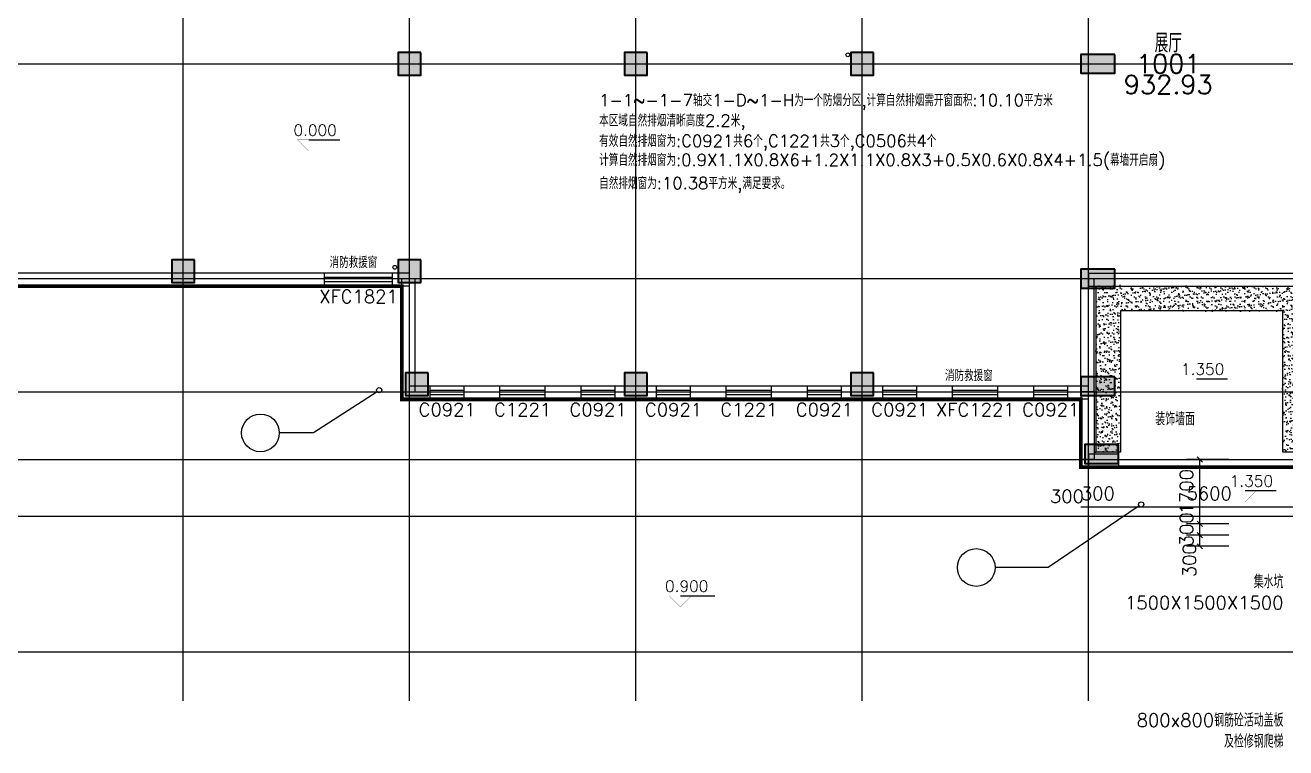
# Model space of a CAD drawing. Header units: inches. Extents: x 0 to 508000, y 0 to 738838.
# Drawn here: x 130344 to 163759, y 231784 to 250953 of the extents above; entities that cross this region are included whole.
import ezdxf
from ezdxf.enums import TextEntityAlignment as Align
from ezdxf.lldxf.tags import DXFTag

# ---------------------------------------------------------------- set-up
doc = ezdxf.new("R2010")
doc.units = ezdxf.units.IN
doc.header["$LTSCALE"] = 1000
doc.header["$MEASUREMENT"] = 0
doc.layers.get('0').update_dxf_attribs({"true_color": 0xffffff})
for name, color, linetype, true_color in [('COLUMN', 7, 'Continuous', 0xc0c0c0), ('DIM_ELEV', 3, 'Continuous', 0x00ff00), ('DIM_IDEN', 3, 'Continuous', 0x00ff00), ('DIM_LEAD', 3, 'Continuous', 0x00ff00), ('DOTE', 1, 'DOTE', 0xff0000), ('PUB_DIM', 3, 'Continuous', 0x00ff00), ('PUB_TEXT', 7, 'Continuous', 0xffffff), ('SPACE', 7, 'Continuous', 0xffffff), ('WALL', 7, 'Continuous', 0xc0c0c0), ('WINDOW', 4, 'Continuous', 0x00ffff), ('WINDOW_TEXT', 7, 'Continuous', 0xffffff), ('柱填充', 7, 'Continuous', 0xc0c0c0), ('砼柱', 2, 'Continuous', 0xffff00)]:
    doc.layers.add(name, color=color, linetype=linetype, true_color=true_color)
doc.styles.add('TXTSTY_ANONYMOUS', font='txt.shx', dxfattribs={"height": 0.2, "bigfont": 'gbcbig.shx'})
tags = doc.linetypes.add('DOTE', pattern=[2.42, 2, -0.2, 0.02, -0.2]).pattern_tags.tags
tags[10:11] = [DXFTag(74, 4), DXFTag(75, 0), DXFTag(340, '0'), DXFTag(46, 0.0), DXFTag(50, 0.0), DXFTag(44, 0.0), DXFTag(45, 0.0)]
tags[8:9] = [DXFTag(74, 4), DXFTag(75, 0), DXFTag(340, '0'), DXFTag(46, 0.0), DXFTag(50, 0.0), DXFTag(44, 0.0), DXFTag(45, 0.0)]
tags[6:7] = [DXFTag(74, 4), DXFTag(75, 0), DXFTag(340, '0'), DXFTag(46, 0.0), DXFTag(50, 0.0), DXFTag(44, 0.0), DXFTag(45, 0.0)]
tags[4:5] = [DXFTag(74, 4), DXFTag(75, 0), DXFTag(340, '0'), DXFTag(46, 0.0), DXFTag(50, 0.0), DXFTag(44, 0.0), DXFTag(45, 0.0)]

# ---------------------------------------------------------------- blocks, each defined once
blk = doc.blocks.new('DAnoyomous1125')
at = {"layer": 'WALL', "lineweight": -3}
for p, q in [((158328, 241229), (158328, 244229)), ((158328, 244229), (158678, 244229)), ((158678, 241229), (158678, 244229)), ((158328, 241229), (158678, 241229))]:
    blk.add_line(p, q, dxfattribs=at)
blk = doc.blocks.new('DAnoyomous1130')
at = {"layer": 'WALL', "lineweight": -3}
for p, q in [((158528, 244379), (164528, 244379)), ((158528, 244379), (158528, 244029)), ((164528, 244379), (164528, 244029)), ((158528, 244029), (164528, 244029))]:
    blk.add_line(p, q, dxfattribs=at)
blk = doc.blocks.new('DAnoyomous1140')
at = {"layer": 'WALL', "lineweight": -3}
for p, q in [((158328, 241229), (158328, 239429)), ((158678, 241229), (158328, 241229)), ((158678, 241229), (158678, 239429)), ((158678, 239429), (158328, 239429))]:
    blk.add_line(p, q, dxfattribs=at)
blk = doc.blocks.new('DAnoyomous1145')
at = {"layer": 'WALL', "lineweight": -3}
for p, q in [((158528, 241379), (152528, 241379)), ((152528, 241029), (152528, 241379)), ((158528, 241029), (158528, 241379)), ((158528, 241029), (152528, 241029))]:
    blk.add_line(p, q, dxfattribs=at)
blk = doc.blocks.new('DAnoyomous1153')
at = {"layer": 'WINDOW', "lineweight": -3}
for p, q in [((157978, 241379), (157078, 241379)), ((157078, 241029), (157078, 241379)), ((157978, 241262), (157078, 241262)), ((157978, 241029), (157978, 241379)), ((157978, 241145), (157078, 241145)), ((157978, 241029), (157078, 241029))]:
    blk.add_line(p, q, dxfattribs=at)
at = {"layer": 'WINDOW_TEXT', "style": 'TXTSTY_ANONYMOUS'}
blk.add_text('C0921', height=350, dxfattribs=at).set_placement((157528, 240754), align=Align.MIDDLE_CENTER)
blk = doc.blocks.new('DAnoyomous1161')
at = {"layer": 'WINDOW', "lineweight": -3}
for p, q in [((156128, 241379), (154928, 241379)), ((154928, 241029), (154928, 241379)), ((156128, 241262), (154928, 241262)), ((156128, 241029), (156128, 241379)), ((156128, 241145), (154928, 241145)), ((156128, 241029), (154928, 241029))]:
    blk.add_line(p, q, dxfattribs=at)
at = {"layer": 'WINDOW_TEXT', "style": 'TXTSTY_ANONYMOUS'}
blk.add_text('XFC1221', height=350, dxfattribs=at).set_placement((155528, 240754), align=Align.MIDDLE_CENTER)
blk = doc.blocks.new('DAnoyomous1169')
at = {"layer": 'WINDOW', "lineweight": -3}
for p, q in [((153978, 241379), (153078, 241379)), ((153078, 241029), (153078, 241379)), ((153978, 241262), (153078, 241262)), ((153978, 241029), (153978, 241379)), ((153978, 241145), (153078, 241145)), ((153978, 241029), (153078, 241029))]:
    blk.add_line(p, q, dxfattribs=at)
at = {"layer": 'WINDOW_TEXT', "style": 'TXTSTY_ANONYMOUS'}
blk.add_text('C0921', height=350, dxfattribs=at).set_placement((153528, 240754), align=Align.MIDDLE_CENTER)
blk = doc.blocks.new('DAnoyomous1174')
at = {"layer": 'WALL', "lineweight": -3}
for p, q in [((140328, 241229), (140328, 244229)), ((140328, 244229), (140678, 244229)), ((140678, 241229), (140678, 244229)), ((140328, 241229), (140678, 241229))]:
    blk.add_line(p, q, dxfattribs=at)
blk = doc.blocks.new('DAnoyomous1179')
at = {"layer": 'WALL', "lineweight": -3}
for p, q in [((140528, 244379), (134528, 244379)), ((134528, 244029), (134528, 244379)), ((140528, 244029), (140528, 244379)), ((140528, 244029), (134528, 244029))]:
    blk.add_line(p, q, dxfattribs=at)
blk = doc.blocks.new('DAnoyomous1187')
at = {"layer": 'WINDOW', "lineweight": -3}
for p, q in [((140078, 244379), (138278, 244379)), ((138278, 244029), (138278, 244379)), ((140078, 244262), (138278, 244262)), ((140078, 244029), (140078, 244379)), ((140078, 244145), (138278, 244145)), ((140078, 244029), (138278, 244029))]:
    blk.add_line(p, q, dxfattribs=at)
at = {"layer": 'WINDOW_TEXT', "style": 'TXTSTY_ANONYMOUS'}
blk.add_text('XFC1821', height=350, dxfattribs=at).set_placement((139178, 243754), align=Align.MIDDLE_CENTER)
blk = doc.blocks.new('DAnoyomous1565')
at = {"layer": 'WINDOW', "lineweight": -3}
for p, q in [((145978, 241379), (145078, 241379)), ((145078, 241029), (145078, 241379)), ((145978, 241262), (145078, 241262)), ((145978, 241029), (145978, 241379)), ((145978, 241145), (145078, 241145)), ((145978, 241029), (145078, 241029))]:
    blk.add_line(p, q, dxfattribs=at)
at = {"layer": 'WINDOW_TEXT', "style": 'TXTSTY_ANONYMOUS'}
blk.add_text('C0921', height=350, dxfattribs=at).set_placement((145528, 240754), align=Align.MIDDLE_CENTER)
blk = doc.blocks.new('DAnoyomous1573')
at = {"layer": 'WINDOW', "lineweight": -3}
for p, q in [((144128, 241379), (142928, 241379)), ((142928, 241029), (142928, 241379)), ((144128, 241262), (142928, 241262)), ((144128, 241029), (144128, 241379)), ((144128, 241145), (142928, 241145)), ((144128, 241029), (142928, 241029))]:
    blk.add_line(p, q, dxfattribs=at)
at = {"layer": 'WINDOW_TEXT', "style": 'TXTSTY_ANONYMOUS'}
blk.add_text('C1221', height=350, dxfattribs=at).set_placement((143528, 240754), align=Align.MIDDLE_CENTER)
blk = doc.blocks.new('DAnoyomous1581')
at = {"layer": 'WINDOW', "lineweight": -3}
for p, q in [((141978, 241379), (141078, 241379)), ((141078, 241029), (141078, 241379)), ((141978, 241262), (141078, 241262)), ((141978, 241029), (141978, 241379)), ((141978, 241145), (141078, 241145)), ((141978, 241029), (141078, 241029))]:
    blk.add_line(p, q, dxfattribs=at)
at = {"layer": 'WINDOW_TEXT', "style": 'TXTSTY_ANONYMOUS'}
blk.add_text('C0921', height=350, dxfattribs=at).set_placement((141528, 240754), align=Align.MIDDLE_CENTER)
blk = doc.blocks.new('DAnoyomous1589')
at = {"layer": 'WINDOW', "lineweight": -3}
for p, q in [((151978, 241379), (151078, 241379)), ((151078, 241029), (151078, 241379)), ((151978, 241262), (151078, 241262)), ((151978, 241029), (151978, 241379)), ((151978, 241145), (151078, 241145)), ((151978, 241029), (151078, 241029))]:
    blk.add_line(p, q, dxfattribs=at)
at = {"layer": 'WINDOW_TEXT', "style": 'TXTSTY_ANONYMOUS'}
blk.add_text('C0921', height=350, dxfattribs=at).set_placement((151528, 240754), align=Align.MIDDLE_CENTER)
blk = doc.blocks.new('DAnoyomous1597')
at = {"layer": 'WINDOW', "lineweight": -3}
for p, q in [((150128, 241379), (148928, 241379)), ((148928, 241029), (148928, 241379)), ((150128, 241262), (148928, 241262)), ((150128, 241029), (150128, 241379)), ((150128, 241145), (148928, 241145)), ((150128, 241029), (148928, 241029))]:
    blk.add_line(p, q, dxfattribs=at)
at = {"layer": 'WINDOW_TEXT', "style": 'TXTSTY_ANONYMOUS'}
blk.add_text('C1221', height=350, dxfattribs=at).set_placement((149528, 240754), align=Align.MIDDLE_CENTER)
blk = doc.blocks.new('DAnoyomous1605')
at = {"layer": 'WINDOW', "lineweight": -3}
for p, q in [((147978, 241379), (147078, 241379)), ((147078, 241029), (147078, 241379)), ((147978, 241262), (147078, 241262)), ((147978, 241029), (147978, 241379)), ((147978, 241145), (147078, 241145)), ((147978, 241029), (147078, 241029))]:
    blk.add_line(p, q, dxfattribs=at)
at = {"layer": 'WINDOW_TEXT', "style": 'TXTSTY_ANONYMOUS'}
blk.add_text('C0921', height=350, dxfattribs=at).set_placement((147528, 240754), align=Align.MIDDLE_CENTER)
blk = doc.blocks.new('DAnoyomous1610')
at = {"layer": 'WALL', "lineweight": -3}
for p, q in [((158528, 239579), (159328, 239579)), ((158528, 239579), (158528, 239229)), ((159328, 239579), (159328, 239229)), ((158528, 239229), (159328, 239229))]:
    blk.add_line(p, q, dxfattribs=at)
blk = doc.blocks.new('DAnoyomous1624')
at = {"layer": 'DIM_LEAD', "color": 7, "true_color": 0xffffff, "style": 'TXTSTY_ANONYMOUS'}
blk.add_text('装饰墙面', height=350, dxfattribs=at).set_placement((161350, 240334), align=Align.RIGHT)
blk = doc.blocks.new('DAnoyomous2597')
at = {"layer": 'DIM_ELEV', "lineweight": -3}
blk.add_line((137862, 247912), (138683, 247912), dxfattribs=at)
at = {"layer": 'DIM_ELEV', "lineweight": -3, "const_width": 1}
blk.add_lwpolyline([(137562, 247912), (138162, 247912), (137862, 247612)], close=True, dxfattribs=at)
at = {"layer": 'DIM_ELEV', "color": 7, "true_color": 0xffffff, "style": 'TXTSTY_ANONYMOUS'}
blk.add_text('0.000', height=297.5, dxfattribs=at).set_placement((138603, 248017), align=Align.RIGHT)
blk = doc.blocks.new('DAnoyomous3109')
at = {"layer": 'DIM_ELEV', "lineweight": -3}
blk.add_line((147710, 235819), (148621, 235819), dxfattribs=at)
at = {"layer": 'DIM_ELEV', "lineweight": -3, "const_width": 1}
blk.add_lwpolyline([(147410, 235819), (148010, 235819), (147710, 235519)], close=True, dxfattribs=at)
at = {"layer": 'DIM_ELEV', "color": 7, "true_color": 0xffffff, "style": 'TXTSTY_ANONYMOUS'}
blk.add_text('0.900', height=297.5, dxfattribs=at).set_placement((148452, 235924), align=Align.RIGHT)
blk = doc.blocks.new('DAnoyomous3113')
at = {"layer": 'DIM_ELEV', "lineweight": -3}
blk.add_line((161388, 241574), (162210, 241574), dxfattribs=at)
at = {"layer": 'DIM_ELEV', "lineweight": -3, "const_width": 1}
blk.add_lwpolyline([(161088, 241574), (161688, 241574), (161388, 241274)], close=True, dxfattribs=at)
at = {"layer": 'DIM_ELEV', "color": 7, "true_color": 0xffffff, "style": 'TXTSTY_ANONYMOUS'}
blk.add_text('1.350', height=297.5, dxfattribs=at).set_placement((162129, 241679), align=Align.RIGHT)
blk = doc.blocks.new('bvfdbgfhgfj')
at = {"layer": '柱填充', "true_color": 0x333333}
for points in [[(815100088, 579341977), (815099488, 579341977), (815099488, 579341377), (815100088, 579341377)], [(815106088, 579341977), (815105488, 579341977), (815105488, 579341377), (815106088, 579341377)], [(815112088, 579341977), (815111488, 579341977), (815111488, 579341377), (815112088, 579341377)], [(815118488, 579341927), (815117588, 579341927), (815117588, 579341427), (815118488, 579341427)], [(815094088, 579336477), (815093488, 579336477), (815093488, 579335877), (815094088, 579335877)], [(815100088, 579336477), (815099488, 579336477), (815099488, 579335877), (815100088, 579335877)], [(815118488, 579336227), (815117588, 579336227), (815117588, 579335727), (815118488, 579335727)], [(815100288, 579333477), (815099688, 579333477), (815099688, 579332877), (815100288, 579332877)], [(815106088, 579333477), (815105488, 579333477), (815105488, 579332877), (815106088, 579332877)], [(815112088, 579333477), (815111488, 579333477), (815111488, 579332877), (815112088, 579332877)], [(815118488, 579333377), (815117588, 579333377), (815117588, 579332877), (815118488, 579332877)], [(815118588, 579331577), (815117688, 579331577), (815117688, 579331077), (815118588, 579331077)]]:
    blk.add_hatch(color=250, dxfattribs=at).paths.add_polyline_path(points, flags=0)
at = {"layer": '砼柱', "color": 3, "lineweight": 35, "true_color": 0x00ff00}
for points in [[(815100088, 579341977), (815099488, 579341977), (815099488, 579341377), (815100088, 579341377)], [(815106088, 579341977), (815105488, 579341977), (815105488, 579341377), (815106088, 579341377)], [(815112088, 579341977), (815111488, 579341977), (815111488, 579341377), (815112088, 579341377)], [(815118488, 579341927), (815117588, 579341927), (815117588, 579341427), (815118488, 579341427)], [(815094088, 579336477), (815093488, 579336477), (815093488, 579335877), (815094088, 579335877)], [(815100088, 579336477), (815099488, 579336477), (815099488, 579335877), (815100088, 579335877)], [(815118488, 579336227), (815117588, 579336227), (815117588, 579335727), (815118488, 579335727)], [(815100288, 579333477), (815099688, 579333477), (815099688, 579332877), (815100288, 579332877)], [(815106088, 579333477), (815105488, 579333477), (815105488, 579332877), (815106088, 579332877)], [(815112088, 579333477), (815111488, 579333477), (815111488, 579332877), (815112088, 579332877)], [(815118488, 579333377), (815117588, 579333377), (815117588, 579332877), (815118488, 579332877)], [(815118588, 579331577), (815117688, 579331577), (815117688, 579331077), (815118588, 579331077)]]:
    blk.add_lwpolyline(points, close=True, dxfattribs=at)
blk = doc.blocks.new('DAnoyomous4815')
at = {"layer": 'COLUMN', "lineweight": -3}
for p, q in [((134828, 244729), (134228, 244729)), ((134228, 244729), (134228, 244129)), ((134828, 244129), (134828, 244729)), ((134228, 244129), (134828, 244129))]:
    blk.add_line(p, q, dxfattribs=at)
blk = doc.blocks.new('DAnoyomous4830')
at = {"layer": 'COLUMN', "lineweight": -3}
for p, q in [((140828, 250229), (140228, 250229)), ((140228, 250229), (140228, 249629)), ((140828, 249629), (140828, 250229)), ((140228, 249629), (140828, 249629))]:
    blk.add_line(p, q, dxfattribs=at)
blk = doc.blocks.new('DAnoyomous4835')
at = {"layer": 'COLUMN', "lineweight": -3}
for p, q in [((140828, 244729), (140228, 244729)), ((140228, 244729), (140228, 244129)), ((140828, 244129), (140828, 244729)), ((140228, 244129), (140828, 244129))]:
    blk.add_line(p, q, dxfattribs=at)
blk = doc.blocks.new('DAnoyomous4840')
at = {"layer": 'COLUMN', "lineweight": -3}
for p, q in [((141028, 241729), (140428, 241729)), ((140428, 241729), (140428, 241129)), ((141028, 241129), (141028, 241729)), ((140428, 241129), (141028, 241129))]:
    blk.add_line(p, q, dxfattribs=at)
blk = doc.blocks.new('DAnoyomous4845')
at = {"layer": 'COLUMN', "lineweight": -3}
for p, q in [((146828, 241729), (146228, 241729)), ((146228, 241729), (146228, 241129)), ((146828, 241129), (146828, 241729)), ((146228, 241129), (146828, 241129))]:
    blk.add_line(p, q, dxfattribs=at)
blk = doc.blocks.new('DAnoyomous4850')
at = {"layer": 'COLUMN', "lineweight": -3}
for p, q in [((146828, 250229), (146228, 250229)), ((146228, 250229), (146228, 249629)), ((146828, 249629), (146828, 250229)), ((146228, 249629), (146828, 249629))]:
    blk.add_line(p, q, dxfattribs=at)
blk = doc.blocks.new('DAnoyomous4865')
at = {"layer": 'COLUMN', "lineweight": -3}
for p, q in [((152828, 250229), (152228, 250229)), ((152228, 250229), (152228, 249629)), ((152828, 249629), (152828, 250229)), ((152228, 249629), (152828, 249629))]:
    blk.add_line(p, q, dxfattribs=at)
blk = doc.blocks.new('DAnoyomous4870')
at = {"layer": 'COLUMN', "lineweight": -3}
for p, q in [((152828, 241729), (152228, 241729)), ((152228, 241729), (152228, 241129)), ((152828, 241129), (152828, 241729)), ((152228, 241129), (152828, 241129))]:
    blk.add_line(p, q, dxfattribs=at)
blk = doc.blocks.new('DAnoyomous4875')
at = {"layer": 'WALL', "lineweight": -3}
for p, q in [((134528, 244379), (128528, 244379)), ((128528, 244029), (128528, 244379)), ((134528, 244029), (134528, 244379)), ((134528, 244029), (128528, 244029))]:
    blk.add_line(p, q, dxfattribs=at)
blk = doc.blocks.new('DAnoyomous4885')
at = {"layer": 'WALL', "lineweight": -3}
for p, q in [((146528, 241379), (140528, 241379)), ((140528, 241029), (140528, 241379)), ((146528, 241029), (146528, 241379)), ((146528, 241029), (140528, 241029))]:
    blk.add_line(p, q, dxfattribs=at)
blk = doc.blocks.new('DAnoyomous4900')
at = {"layer": 'WALL', "lineweight": -3}
for p, q in [((152528, 241379), (146528, 241379)), ((146528, 241029), (146528, 241379)), ((152528, 241029), (152528, 241379)), ((152528, 241029), (146528, 241029))]:
    blk.add_line(p, q, dxfattribs=at)
blk = doc.blocks.new('DAnoyomous4915')
at = {"layer": 'COLUMN', "lineweight": -3}
for p, q in [((159228, 250179), (158328, 250179)), ((158328, 250179), (158328, 249679)), ((159228, 249679), (159228, 250179)), ((158328, 249679), (159228, 249679))]:
    blk.add_line(p, q, dxfattribs=at)
blk = doc.blocks.new('DAnoyomous4920')
at = {"layer": 'COLUMN', "lineweight": -3}
for p, q in [((159228, 244479), (158328, 244479)), ((158328, 244479), (158328, 243979)), ((159228, 243979), (159228, 244479)), ((158328, 243979), (159228, 243979))]:
    blk.add_line(p, q, dxfattribs=at)
blk = doc.blocks.new('DAnoyomous4925')
at = {"layer": 'COLUMN', "lineweight": -3}
for p, q in [((159228, 241629), (158328, 241629)), ((158328, 241629), (158328, 241129)), ((159228, 241129), (159228, 241629)), ((158328, 241129), (159228, 241129))]:
    blk.add_line(p, q, dxfattribs=at)
blk = doc.blocks.new('DAnoyomous4930')
at = {"layer": 'WALL', "lineweight": -3}
for p, q in [((159328, 239829), (158428, 239829)), ((158428, 239829), (158428, 239329)), ((159328, 239329), (159328, 239829)), ((158428, 239329), (159328, 239329))]:
    blk.add_line(p, q, dxfattribs=at)
blk = doc.blocks.new('DAnoyomous17859')
at = {"layer": 'DIM_LEAD', "color": 7, "true_color": 0xffffff, "style": 'TXTSTY_ANONYMOUS'}
blk.add_text('800x800钢筋砼活动盖板', height=350, dxfattribs=at).set_placement((163698, 232344), align=Align.RIGHT)
blk.add_text('及检修钢爬梯', height=350, dxfattribs=at).set_placement((163698, 232134), align=Align.TOP_RIGHT)
blk = doc.blocks.new('DAnoyomous17867')
at = {"layer": 'DIM_LEAD', "color": 7, "true_color": 0xffffff, "style": 'TXTSTY_ANONYMOUS'}
blk.add_text('集水坑', height=350, dxfattribs=at).set_placement((163698, 236018), align=Align.RIGHT)
blk.add_text('1500X1500X1500', height=350, dxfattribs=at).set_placement((163698, 235808), align=Align.TOP_RIGHT)
blk = doc.blocks.new('DAnoyomous18363')
at = {"layer": 'DIM_IDEN', "lineweight": -3}
for p, q in [((139670, 241231), (137987, 240137)), ((137987, 240137), (137080, 240137))]:
    blk.add_line(p, q, dxfattribs=at)
for centre, radius in [((139727, 241269), 68.5), ((136580, 240137), 500)]:
    blk.add_circle(centre, radius, dxfattribs=at)
blk = doc.blocks.new('DAnoyomous18388')
at = {"layer": 'DIM_IDEN', "lineweight": -3}
for p, q in [((159871, 238201), (157460, 236567)), ((157460, 236567), (156053, 236567))]:
    blk.add_line(p, q, dxfattribs=at)
for centre, radius in [((159927, 238240), 68.5), ((155553, 236567), 500)]:
    blk.add_circle(centre, radius, dxfattribs=at)
blk = doc.blocks.new('DAnoyomous18452')
at = {"layer": 'PUB_DIM', "lineweight": -3}
for p, q in [((162250, 239429), (161128, 239429)), ((161549, 239358), (161407, 239499)), ((161478, 237729), (161478, 239429)), ((162250, 237729), (161128, 237729)), ((161549, 237658), (161407, 237799)), ((161478, 237429), (161478, 237729)), ((162250, 237429), (161128, 237429)), ((161549, 237358), (161407, 237499)), ((161478, 237129), (161478, 237429)), ((162250, 237129), (161128, 237129)), ((161549, 237058), (161407, 237199))]:
    blk.add_line(p, q, dxfattribs=at)
at = {"layer": 'PUB_DIM', "color": 7, "true_color": 0xffffff, "style": 'TXTSTY_ANONYMOUS'}
for s, p in [('1700', (161128, 238579)), ('300', (161128, 237579)), ('300', (161203, 236759))]:
    blk.add_text(s, height=350, rotation=90, dxfattribs=at).set_placement(p, align=Align.MIDDLE_CENTER)
blk = doc.blocks.new('DAnoyomous18467')
at = {"layer": 'PUB_DIM', "lineweight": -3}
for p, q in [((158328, 238179), (158328, 238179)), ((158328, 238179), (158628, 238179)), ((158628, 238179), (158628, 238179)), ((158628, 238179), (158928, 238179)), ((158678, 238179), (158678, 238179)), ((158928, 238179), (158928, 238179)), ((158928, 238179), (164528, 238179)), ((158978, 238179), (158978, 238179)), ((159278, 238179), (159278, 238179)), ((164528, 238179), (164528, 238179)), ((164878, 238179), (164878, 238179))]:
    blk.add_line(p, q, dxfattribs=at)
at = {"layer": 'PUB_DIM', "color": 7, "true_color": 0xffffff, "style": 'TXTSTY_ANONYMOUS'}
for s, p in [('300', (157958, 238454)), ('300', (158778, 238529)), ('5600', (161728, 238529))]:
    blk.add_text(s, height=350, dxfattribs=at).set_placement(p, align=Align.MIDDLE_CENTER)
blk = doc.blocks.new('DAnoyomous18471')
at = {"layer": 'DIM_ELEV', "lineweight": -3}
blk.add_line((162679, 238606), (163501, 238606), dxfattribs=at)
at = {"layer": 'DIM_ELEV', "lineweight": -3, "const_width": 1}
blk.add_lwpolyline([(162379, 238606), (162979, 238606), (162679, 238306)], close=True, dxfattribs=at)
at = {"layer": 'DIM_ELEV', "color": 7, "true_color": 0xffffff, "style": 'TXTSTY_ANONYMOUS'}
blk.add_text('1.350', height=297.5, dxfattribs=at).set_placement((163421, 238711), align=Align.RIGHT)
blk = doc.blocks.new('DAnoyomous39494')
at = {"layer": 'SPACE', "style": 'TXTSTY_ANONYMOUS'}
for s, p in [('展厅', (160643, 250479)), ('1001', (160643, 249929)), ('932.93', (160643, 249379))]:
    blk.add_text(s, height=500, dxfattribs=at).set_placement(p, align=Align.MIDDLE_CENTER)

msp = doc.modelspace()

# ---------------------------------------------------------------- hatches: boundary and pattern name
at = {"true_color": 0xcccc66}
h = msp.add_hatch(dxfattribs=at)
h.set_pattern_fill('碎沙', color=53, scale=1905, angle=317.5, style=0)
h.set_pattern_definition([(37.5, (-814955909.26, -579186017.93), (-6.00011736, 183.529963999), [0, -144.78, 0, -161.925, 0, -154.78125]), (7.5, (-814955909.26, -579186017.93), (168.571231177, 268.809412713), [0, -78.105, 0, -130.4925, 0, -50.00625]), (327.5, (-814956026.42, -579186017.93), (296.62213884, 0.538944254), [0, -47.625, 0, -171.45, 0, -223.8375]), (317.5, (-814956026.42, -579186017.93), (286.33366968, 83.59849622), [0, -23.8125, 0, -112.395, 0, -128.5875])])
h.paths.add_polyline_path([(159378, 239629), (159378, 240079), (159378, 243379), (163678, 243379), (163678, 240079), (163678, 239629), (164328, 239629), (164328, 244029), (158728, 244029), (158728, 239629)], flags=0)

# ---------------------------------------------------------------- linework, layer by layer
at = {"lineweight": -3, "const_width": 100}
msp.add_lwpolyline([(164328, 255829), (158728, 255829), (158728, 258829), (140328, 258829), (140328, 255829), (128328, 255829), (128328, 244029), (140328, 244029), (140328, 241029), (158328, 241029), (158328, 239229), (164328, 239229)], dxfattribs=at)
at = {"lineweight": -3}
msp.add_lwpolyline([(159378, 239629), (158728, 239629), (158728, 244029), (164328, 244029), (164328, 239629), (163678, 239629), (163678, 240079), (163678, 243379), (159378, 243379), (159378, 240079)], close=True, dxfattribs=at)
for centre in [(152150, 250167), (140143, 244530)]:
    msp.add_circle(centre, 50, dxfattribs=at)
at = {"layer": 'DOTE', "lineweight": -3}
for p, q in [((134528, 233029), (134528, 263829)), ((140528, 233029), (140528, 263829)), ((146528, 233029), (146528, 263829)), ((152528, 233029), (152528, 263829)), ((158528, 233029), (158528, 263829)), ((127528, 249929), (188628, 249929)), ((127528, 244229), (198700, 244229)), ((127528, 241229), (188628, 241229)), ((127528, 239429), (188628, 239429)), ((127528, 237929), (188628, 237929)), ((127528, 234329), (188628, 234329))]:
    msp.add_line(p, q, dxfattribs=at)

# ---------------------------------------------------------------- block references
msp.add_blockref('bvfdbgfhgfj', (-814959260, -579091748))
at = {"layer": 'COLUMN'}
for name in ['DAnoyomous4830', 'DAnoyomous4850', 'DAnoyomous4865', 'DAnoyomous4915', 'DAnoyomous4815', 'DAnoyomous4835', 'DAnoyomous4920', 'DAnoyomous4840', 'DAnoyomous4845', 'DAnoyomous4870', 'DAnoyomous4925']:
    msp.add_blockref(name, (0, 0), dxfattribs=at)
at = {"layer": 'DIM_ELEV'}
for name in ['DAnoyomous2597', 'DAnoyomous3113', 'DAnoyomous18471', 'DAnoyomous3109']:
    msp.add_blockref(name, (0, 0), dxfattribs=at)
at = {"layer": 'DIM_IDEN'}
for name in ['DAnoyomous18363', 'DAnoyomous18388']:
    msp.add_blockref(name, (0, 0), dxfattribs=at)
at = {"layer": 'DIM_LEAD'}
for name in ['DAnoyomous1624', 'DAnoyomous17867', 'DAnoyomous17859']:
    msp.add_blockref(name, (0, 0), dxfattribs=at)
at = {"layer": 'PUB_DIM'}
for name in ['DAnoyomous18452', 'DAnoyomous18467']:
    msp.add_blockref(name, (0, 0), dxfattribs=at)
at = {"layer": 'SPACE'}
msp.add_blockref('DAnoyomous39494', (0, 0), dxfattribs=at)
at = {"layer": 'WALL'}
for name in ['DAnoyomous4875', 'DAnoyomous1179', 'DAnoyomous1130', 'DAnoyomous1174', 'DAnoyomous1125', 'DAnoyomous4885', 'DAnoyomous4900', 'DAnoyomous1145', 'DAnoyomous1140', 'DAnoyomous4930', 'DAnoyomous1610']:
    msp.add_blockref(name, (0, 0), dxfattribs=at)
at = {"layer": 'WINDOW'}
for name in ['DAnoyomous1187', 'DAnoyomous1581', 'DAnoyomous1573', 'DAnoyomous1565', 'DAnoyomous1605', 'DAnoyomous1597', 'DAnoyomous1589', 'DAnoyomous1169', 'DAnoyomous1161', 'DAnoyomous1153']:
    msp.add_blockref(name, (0, 0), dxfattribs=at)

# ---------------------------------------------------------------- texts
at = {"layer": 'PUB_TEXT', "style": 'TXTSTY_ANONYMOUS'}
for s, height, p in [('1-1~-1-7轴交1-D~1-H为一个防烟分区,计算自然排烟需开窗面积:10.10平方米', 318.75, (145557, 248804)), ('本区域自然排烟清晰高度2.2米,', 318.75, (145557, 248265)), ('有效自然排烟窗为:C0921共6个,C1221共3个,C0506共4个', 318.75, (145557, 247724)), ('计算自然排烟窗为:0.9X1.1X0.8X6+1.2X1.1X0.8X3+0.5X0.6X0.8X4+1.5(幕墙开启扇)', 318.75, (145557, 247220)), ('自然排烟窗为:10.38平方米,满足要求。', 318.75, (145557, 246603)), ('消防救援窗', 297.5, (138412, 244514)), ('消防救援窗', 297.5, (154726, 241512))]:
    msp.add_text(s, height=height, dxfattribs=at).set_placement(p)

doc.saveas('drawing.dxf')
